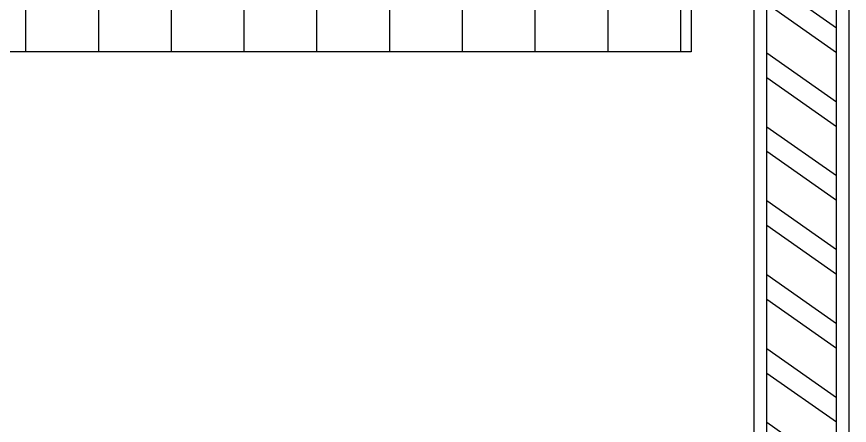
# Model space of a CAD drawing. Header units: millimetres. Extents: x -10849 to 51582, y -14593 to 28921.
# Drawn here: x 9345 to 10657, y 16997 to 17640 of the extents above; entities that cross this region are included whole.
import ezdxf

# ---------------------------------------------------------------- set-up
doc = ezdxf.new("R2010")
doc.units = ezdxf.units.MM

msp = doc.modelspace()

# ---------------------------------------------------------------- hatches: boundary and pattern name
h = msp.add_hatch()
h.set_pattern_fill('ANSI32', color=256, scale=10, angle=100)
h.set_pattern_definition([(145, (-13432.23, 14785.16), (-54.63316, -78.02423), []), (145, (-13440.03, 14829.38), (-54.63316, -78.02423), [])])
h.paths.add_polyline_path([(10636.6, 18734.3), (10526.6, 18734.3), (10526.6, 16134.3), (10636.6, 16134.3)])
at = {"true_color": 0x939598}
h = msp.add_hatch(dxfattribs=at)
h.set_pattern_fill('ANSI37', color=252, scale=916.692695, angle=45)
h.set_pattern_definition([(90, (78.38, 20287.45), (-114.5866, 0), []), (180, (78.38, 20287.45), (-7e-15, -114.5866), [])])
h.paths.add_polyline_path([(9307.4, 18684.3), (9307.4, 17584.3), (10407.4, 17584.3), (10407.4, 18684.3)])

# ---------------------------------------------------------------- linework, layer by layer
at = {"color": 240, "true_color": 0xed1f24}
for points in [[(10326.6, 15984.3), (10656.6, 15984.3), (10656.6, 18884.3), (3856.6, 18884.3)], [(10506.6, 16184.3), (10506.6, 18684.3)]]:
    msp.add_lwpolyline(points, dxfattribs=at)
for points in [[(10526.6, 16134.3), (10526.6, 18734.3)], [(10636.6, 16134.3), (10636.6, 18734.3)]]:
    msp.add_lwpolyline(points)
at = {"color": 252, "true_color": 0x939598}
msp.add_lwpolyline([(9307.4, 18684.3), (10407.4, 18684.3), (10407.4, 17584.3), (9307.4, 17584.3), (9307.4, 18684.3), (9307.4, 18684.3)], dxfattribs=at)

doc.saveas('drawing.dxf')
